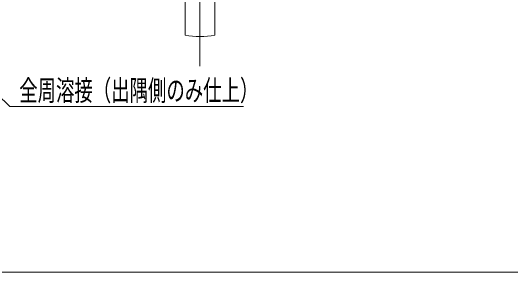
# Model space of a CAD drawing. Units: millimetres, scale not verified. Extents: x -1001 to 999, y -692 to 692.
# Drawn here: x 367.8 to 599.2, y 0 to 121.4 of the extents above; entities that cross this region are included whole.
import ezdxf
from ezdxf.enums import TextEntityAlignment as Align

# ---------------------------------------------------------------- set-up
doc = ezdxf.new("R2010")
doc.units = ezdxf.units.MM
doc.header["$LTSCALE"] = 5
for name, color, linetype, lineweight in [('0-0_zumenwaku', 6, 'Continuous', 9), ('0-3_sunpou', 1, 'Continuous', 9), ('0-6_center', 5, 'Continuous', 9), ('0-C_ﾌﾞﾗｹｯﾄ', 4, 'Continuous', 9)]:
    doc.layers.add(name, color=color, linetype=linetype, lineweight=lineweight)
doc.styles.add('ＭＳ ゴシック', font='')
doc.styles.get('ＭＳ ゴシック').set_extended_font_data('MS Gothic')

# ---------------------------------------------------------------- blocks, each defined once
blk = doc.blocks.new('MLeader26')
at = {"layer": '0-3_sunpou', "color": 7}
blk.add_line((323.68, 119.374), (327.273, 115.896), dxfattribs=at)
at = {"layer": '0-3_sunpou'}
blk.add_line((369.532, 76.733), (475.819, 76.733), dxfattribs=at)
at = {"layer": '0-3_sunpou', "color": 7}
blk.add_lwpolyline([(326.693, 115.297), (323.68, 119.374), (327.852, 116.495)], dxfattribs=at)
at = {"layer": '0-3_sunpou'}
blk.add_lwpolyline([(327.273, 115.896), (367.732, 76.733), (369.532, 76.733)], dxfattribs=at)
at = {"layer": '0-3_sunpou', "color": 2, "style": 'ＭＳ ゴシック', "width": 0.65}
blk.add_text('全周溶接（出隅側のみ仕上）', height=9.604, dxfattribs=at).set_placement((372.032, 76.483), align=Align.BOTTOM_LEFT)

msp = doc.modelspace()

# ---------------------------------------------------------------- linework, layer by layer
at = {"layer": '0-0_zumenwaku'}
msp.add_line((-177.842, 0), (644.158, 0), dxfattribs=at)
at = {"layer": '0-6_center'}
msp.add_line((455.678, 206.675), (455.678, 95.366), dxfattribs=at)
at = {"layer": '0-C_ﾌﾞﾗｹｯﾄ'}
for p, q in [((448.778, 134.754), (448.778, 109.775)), ((462.578, 134.754), (462.578, 109.775))]:
    msp.add_line(p, q, dxfattribs=at)
msp.add_arc((455.678, 149.176), 40, 260.06679, 279.93321, dxfattribs=at)

# ---------------------------------------------------------------- block references
at = {"layer": '0-3_sunpou'}
msp.add_blockref('MLeader26', (0, 0), dxfattribs=at)

doc.saveas('drawing.dxf')
